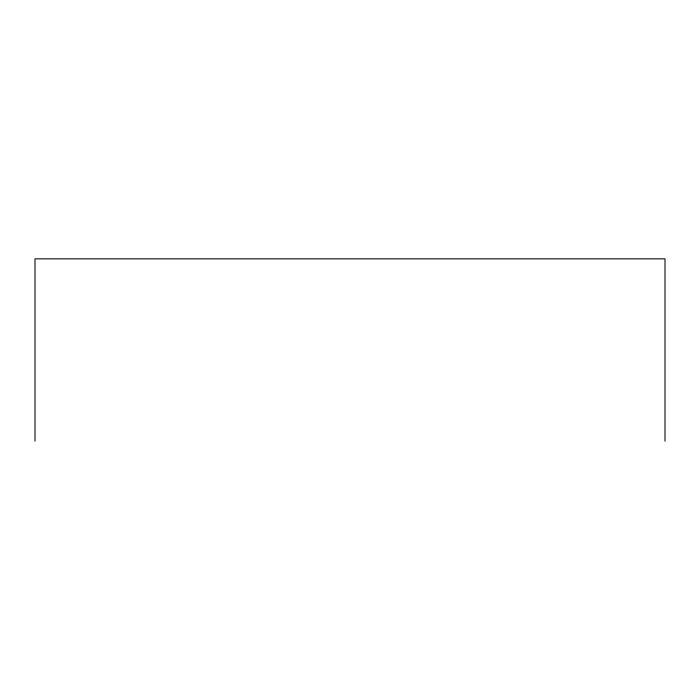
<?xml version="1.0" encoding="UTF-8"?>
<svg xmlns="http://www.w3.org/2000/svg" width="700" height="700" viewBox="0 0 700 700"><rect width="100%" height="100%" fill="white"/><g stroke="black" fill="none" stroke-linecap="round" stroke-linejoin="round"><path stroke-width="1.05" d="M665 441.149L665 258.851L35 258.851L35 441.149"/></g></svg>
